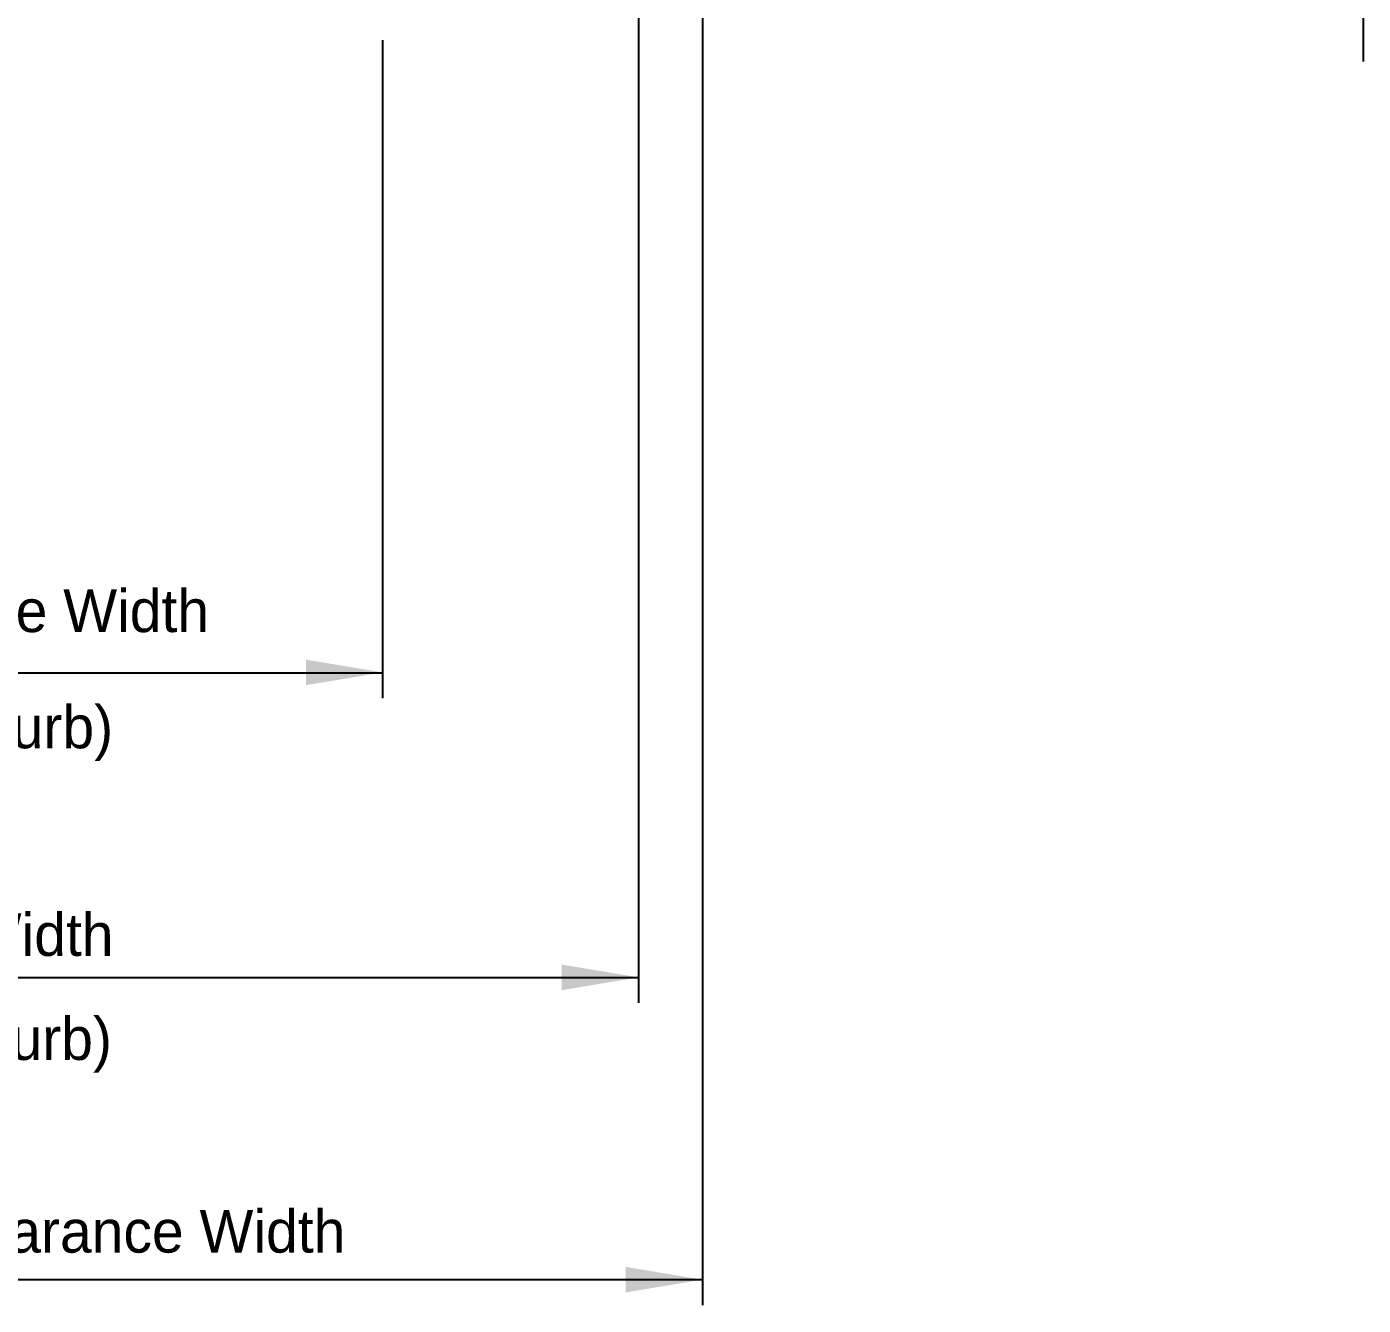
# Model space of a CAD drawing. Header units: inches. Extents: x -154 to 13, y 2 to 55.
# Drawn here: x -122.87 to -115.03, y 18.5 to 26 of the extents above; entities that cross this region are included whole.
import ezdxf

# ---------------------------------------------------------------- set-up
doc = ezdxf.new("R2010")
doc.units = ezdxf.units.IN
doc.header["$LTSCALE"] = 2
doc.header["$MEASUREMENT"] = 0
doc.layers.get('0').update_dxf_attribs({"linetype": 'CONTINUOUS'})
doc.styles.add('SIMPLEX', font='')
doc.styles.get('SIMPLEX').set_extended_font_data('Futura Md BT')

msp = doc.modelspace()

# ---------------------------------------------------------------- linework, layer by layer
at = {"color": 7}
for p, q in [((-118.9049, 30.4451), (-118.9049, 18.504)), ((-115.0309, 27.3037), (-115.0309, 25.7982)), ((-119.2789, 26.4187), (-119.2789, 20.277)), ((-120.7789, 25.922), (-120.7789, 22.0635)), ((-125.2341, 22.2134), (-120.7789, 22.2134)), ((-126.2841, 20.427), (-119.2789, 20.427))]:
    msp.add_line(p, q, dxfattribs=at)
msp.add_line((-118.9049, 18.654), (-127.1037, 18.654))
for points in [[(-121.2289, 22.2901), (-121.2289, 22.1401), (-120.7789, 22.2151)], [(-119.7289, 20.502), (-119.7289, 20.352), (-119.2789, 20.427)], [(-119.3548, 18.7293), (-119.3549, 18.5793), (-118.9049, 18.654)]]:
    msp.add_solid(points, dxfattribs=at)

# ---------------------------------------------------------------- texts
at = {"color": 7, "style": 'SIMPLEX'}
for s, p in [('Frame Aperture Width', (-125.0848, 22.4516)), ('(Inside Curb)', (-124.2908, 21.7703)), ('Frame Width', (-124.2695, 20.5527)), ('(Outside Curb)', (-124.5579, 19.9428)), ('Maximum Skylight Clearance Width', (-126.274, 18.8128))]:
    msp.add_text(s, height=0.25, dxfattribs=at).set_placement(p)

doc.saveas('drawing.dxf')
